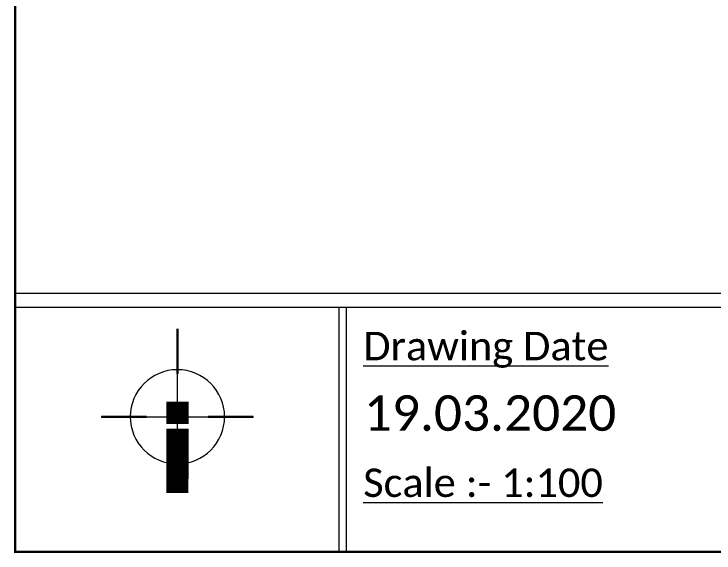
# Model space of a CAD drawing. Header units: metres. Extents: x -224 to -134.4, y 547 to 608.8.
# Drawn here: x -223.97 to -204.26, y 546.96 to 562.14 of the extents above; entities that cross this region are included whole.
import ezdxf

# ---------------------------------------------------------------- set-up
doc = ezdxf.new("R2010")
doc.units = ezdxf.units.M
doc.header["$MEASUREMENT"] = 0
doc.layers.add('L - TITLE BLOCK', color=250, linetype='Continuous', lineweight=5)
doc.layers.add('TITLE', color=7, linetype='Continuous', lineweight=5)
doc.styles.add('ARIAL', font='arial.ttf', dxfattribs={"height": 250})

# ---------------------------------------------------------------- blocks, each defined once
blk = doc.blocks.new('LS - NORTH')
at = {"layer": 'L - TITLE BLOCK', "color": 7}
for points, const_width in [([(574.07, 205.91), (578.36, 200.85)], 0.319), ([(591.1, 205.76), (586.04, 201.47)], 0.319), ([(580.45, 196.73), (582.96, 198.86)], 3.25), ([(572.77, 190.22), (579.95, 196.31)], 3.25), ([(588.46, 188.93), (584.17, 193.99)], 0.319)]:
    blk.add_lwpolyline(points, dxfattribs=dict(at, const_width=const_width))
for points in [[(588.46, 188.93), (574.07, 205.91)], [(572.77, 190.22), (591.1, 205.76)]]:
    blk.add_lwpolyline(points, dxfattribs=at)
blk.add_circle((581.26, 197.42), 6.9, dxfattribs=at)

msp = doc.modelspace()

# ---------------------------------------------------------------- linework, layer by layer
at = {"layer": 'L - TITLE BLOCK'}
for p, q in [((-223.939, 554.28), (-134.448, 554.28)), ((-223.939, 553.88), (-134.448, 553.88)), ((-214.821, 553.88), (-214.821, 546.988)), ((-214.621, 553.88), (-214.621, 546.988))]:
    msp.add_line(p, q, dxfattribs=at)
at = {"layer": 'L - TITLE BLOCK', "const_width": 0.0628}
msp.add_lwpolyline([(-134.448, 608.807), (-223.939, 608.807), (-223.939, 546.988), (-134.448, 546.988)], close=True, dxfattribs=at)

# ---------------------------------------------------------------- block references
at = {"layer": 'L - TITLE BLOCK', "xscale": -0.1924481526417756, "yscale": 0.1924481526417756, "zscale": 0.1924481526417756, "rotation": 310.2776592766936}
msp.add_blockref('LS - NORTH', (-176.037, 440.889), dxfattribs=at)

# ---------------------------------------------------------------- texts
at = {"layer": 'TITLE', "width": 17.3914, "attachment_point": 1, "style": 'ARIAL'}
for s, insert, char_height in [('{\\fCalibri|b0|i0|c0|p34;\\LDrawing Date }', (-214.136, 553.186), 0.8), ('{\\fCalibri|b0|i0|c0|p34;19.03.2020}', (-214.12, 551.399), 1), ('{\\fCalibri|b0|i0|c0|p34;\\LScale :- 1:100}', (-214.136, 549.335), 0.8)]:
    msp.add_mtext(s, dxfattribs=dict(at, insert=insert, char_height=char_height))

doc.saveas('drawing.dxf')
